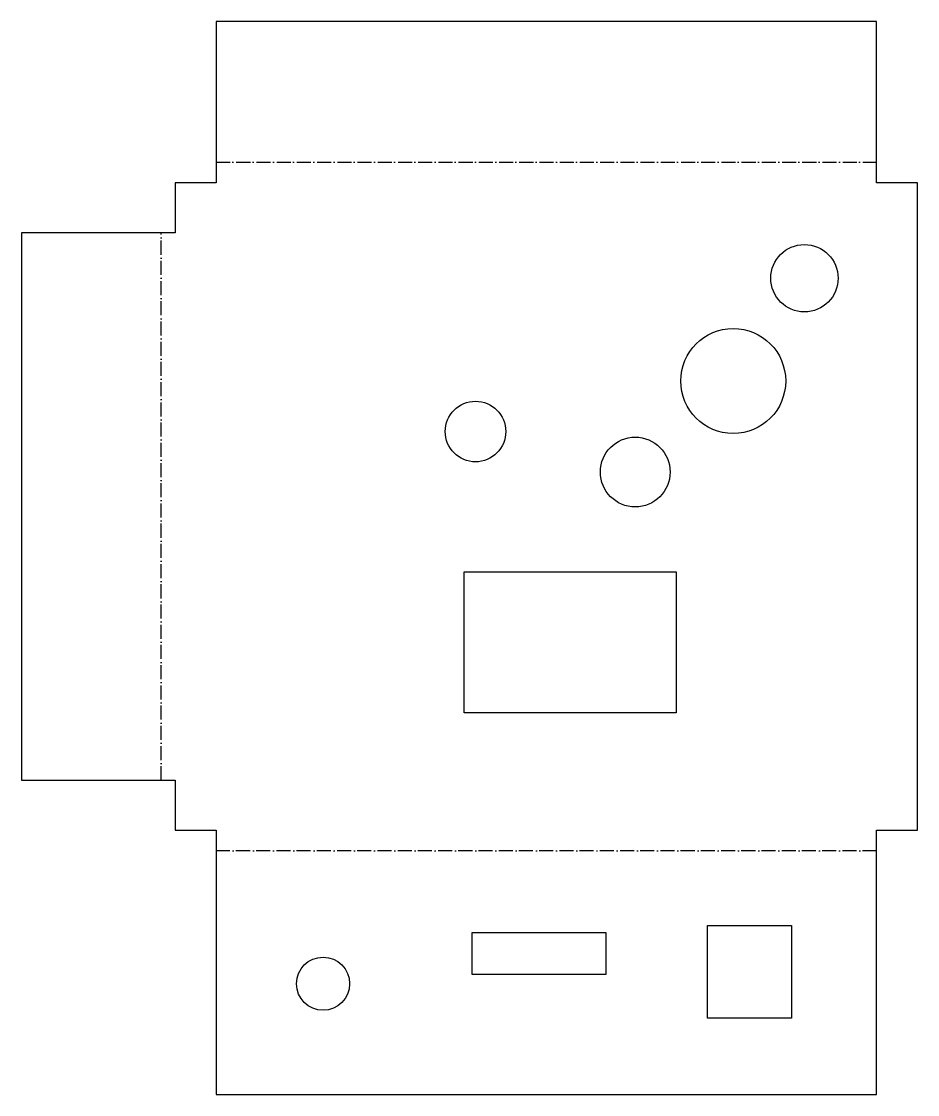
# Model space of a CAD drawing. Header units: millimetres. Extents: x -28 to 134, y -48 to 146.
import ezdxf

# ---------------------------------------------------------------- set-up
doc = ezdxf.new("R2010")
doc.units = ezdxf.units.MM
doc.linetypes.add('DASHDOT', pattern=[3.556, 2.54, -0.508, 0, -0.508])
doc.layers.add('BEND', color=7, linetype='Continuous')
doc.layers.add('CUT', color=7, linetype='Continuous')

msp = doc.modelspace()

# ---------------------------------------------------------------- linework, layer by layer
at = {"layer": 'BEND', "color": 4, "linetype": 'DASHDOT'}
for p, q in [((7.4, 120.79), (126.87, 120.79)), ((-2.51, 9), (-2.51, 108.02)), ((126.87, -3.77), (7.4, -3.77))]:
    msp.add_line(p, q, dxfattribs=at)
at = {"layer": 'CUT'}
for p, q in [((126.87, 146.23), (7.4, 146.23)), ((7.4, 146.23), (7.4, 117.02)), ((126.87, 117.02), (126.87, 146.23)), ((7.4, 117.02), (0, 117.02)), ((0, 117.02), (0, 108.02)), ((134.27, 117.02), (126.87, 117.02)), ((134.27, 0), (134.27, 117.02)), ((0, 108.02), (-27.8, 108.02)), ((-27.8, 108.02), (-27.8, 9)), ((52.29, 21.22), (52.29, 46.69)), ((52.29, 46.69), (90.64, 46.69)), ((90.64, 46.69), (90.64, 21.22)), ((90.64, 21.22), (52.29, 21.22)), ((-27.8, 9), (0, 9)), ((0, 9), (0, 0)), ((0, 0), (7.4, 0)), ((7.4, 0), (7.4, -47.83)), ((126.87, -47.83), (126.87, 0)), ((126.87, 0), (134.27, 0)), ((96.29, -34.01), (96.29, -17.25)), ((96.29, -17.25), (111.5, -17.25)), ((111.5, -17.25), (111.5, -34.01)), ((53.7, -26.12), (53.7, -18.52)), ((53.7, -18.52), (77.87, -18.52)), ((77.87, -18.52), (77.87, -26.12)), ((77.87, -26.12), (53.7, -26.12)), ((111.5, -34.01), (96.29, -34.01)), ((7.4, -47.83), (126.87, -47.83))]:
    msp.add_line(p, q, dxfattribs=at)
for centre, radius in [((113.81, 99.8), 6.09), ((100.93, 81.21), 9.49), ((54.32, 72.07), 5.48), ((83.21, 64.75), 6.31), ((26.74, -27.78), 4.8)]:
    msp.add_circle(centre, radius, dxfattribs=at)

doc.saveas('drawing.dxf')
